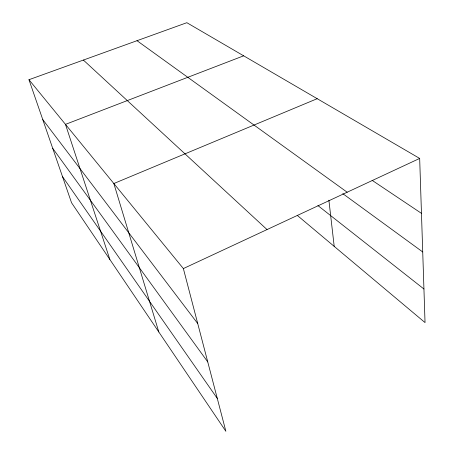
<?xml version="1.0" encoding="UTF-8"?>
<svg xmlns="http://www.w3.org/2000/svg" width="454" height="454" viewBox="0 0 454 454"><rect width="100%" height="100%" fill="white"/><g stroke="black" fill="none" stroke-linecap="round" stroke-linejoin="round"><path stroke-width="0.68" d="M419.672 158.429L186.849 22.7L28.965 79.711L183.365 268.569L419.672 158.429L425.035 322.584L297.262 215.383M317.204 98.694L113.84 183.529L158.815 331.993M243.662 55.819L65.478 124.373L109.862 259.495M372.138 180.346L421.465 213.352M137.012 40.695L347.174 192.218M342.781 193.642L422.725 251.959M317.936 205.583L423.94 289.005M83.383 60.059L267.031 229.571M42.767 119.584L197.74 323.594M52.732 148.373L207.75 361.917M62.51 176.629L217.29 398.43M28.965 79.711L71.556 202.773L225.876 431.3L183.365 268.569M328.889 200.191L334.201 246.374"/></g></svg>
